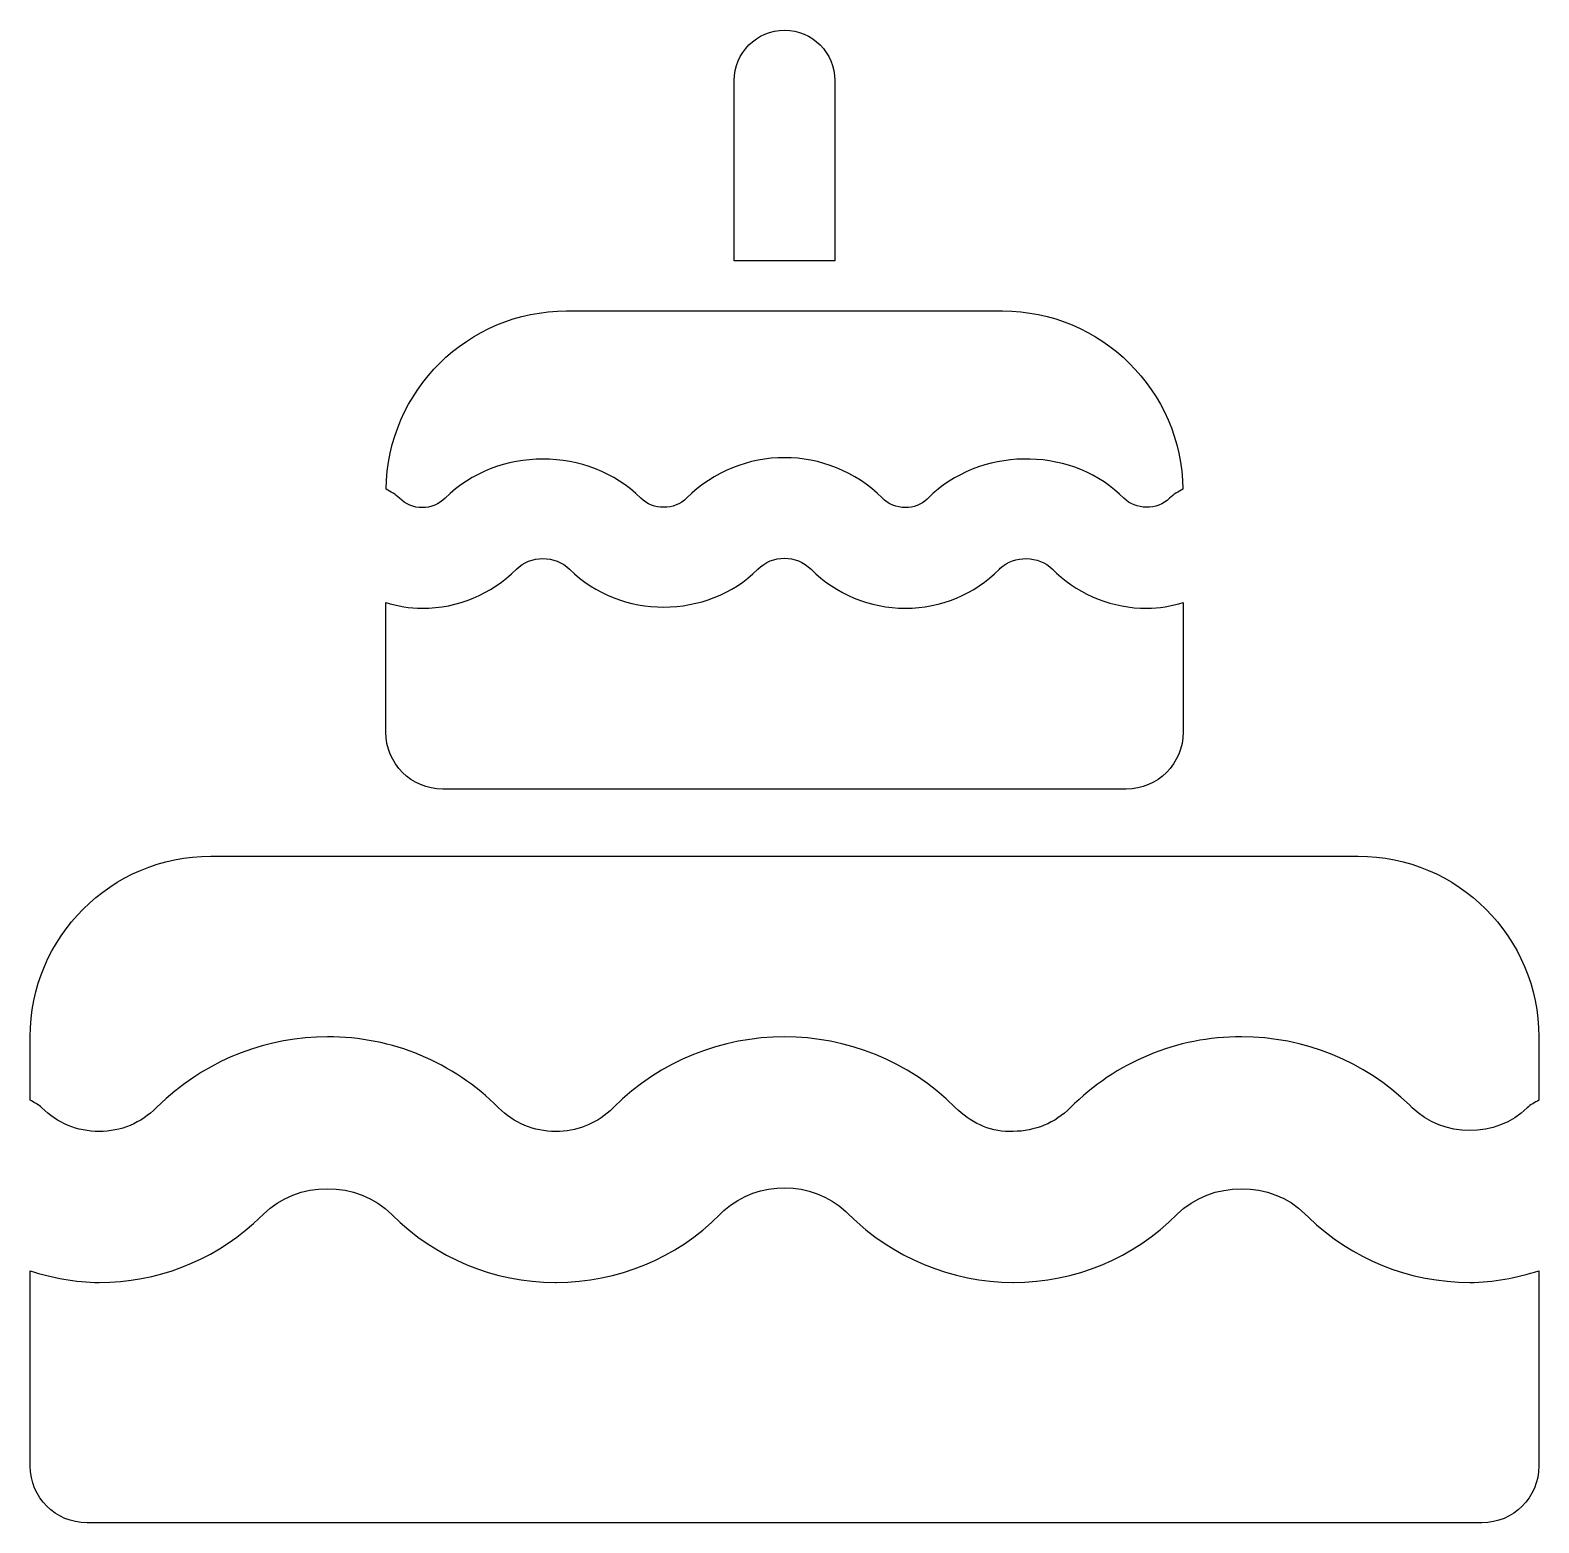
# Model space of a CAD drawing. Header units: centimetres. Extents: x -6.5 to 6.6, y -6.5 to 6.4.
import ezdxf

# ---------------------------------------------------------------- set-up
doc = ezdxf.new("R2010")
doc.units = ezdxf.units.CM
doc.header["$MEASUREMENT"] = 0
doc.layers.add('Layer 1', color=7, linetype='Continuous')

msp = doc.modelspace()

# ---------------------------------------------------------------- linework, layer by layer
at = {"layer": 'Layer 1'}
for points, knots in [([(0.49048, 5.99646), (0.49048, 6.2372), (0.29564, 6.43204), (0.0549, 6.43204), (0.0549, 6.43204), (-0.18587, 6.43204), (-0.38068, 6.2372), (-0.38068, 5.99646), (-0.38068, 5.99646), (-0.38068, 5.99646), (-0.38068, 4.43664), (-0.38068, 4.43664), (-0.38068, 4.43664), (-0.38068, 4.43664), (0.49048, 4.43664), (0.49048, 4.43664), (0.49048, 4.43664), (0.49048, 4.43664), (0.49048, 5.99646), (0.49048, 5.99646)], [0, 0, 0, 0, 0.16666667, 0.16666667, 0.16666667, 0.16666667, 0.33333333, 0.33333333, 0.33333333, 0.33333333, 0.5, 0.5, 0.5, 0.5, 0.66666667, 0.66666667, 0.66666667, 0.66666667, 1, 1, 1, 1]), ([(-3.08351, 2.29873), (-3.08306, 2.29873), (-3.08306, 2.29873), (-3.08306, 2.29873), (-3.08306, 2.29873), (-3.00818, 2.29873), (-2.93757, 2.32805), (-2.88438, 2.38123), (-2.88438, 2.38123), (-2.4352, 2.83084), (-1.64108, 2.83129), (-1.19102, 2.38123), (-1.19102, 2.38123), (-1.08339, 2.27489), (-0.90003, 2.27447), (-0.79158, 2.3821), (-0.79158, 2.3821), (-0.32533, 2.847), (0.43349, 2.84742), (0.90056, 2.38295), (0.90056, 2.38295), (0.95377, 2.32892), (1.02648, 2.29913), (1.10093, 2.29913), (1.10093, 2.29913), (1.10133, 2.29913), (1.10175, 2.29913), (1.10217, 2.29913), (1.10217, 2.29913), (1.17279, 2.29913), (1.23832, 2.32466), (1.28936, 2.37144), (1.28936, 2.37144), (1.28936, 2.37144), (1.30087, 2.38295), (1.30087, 2.38295), (1.30087, 2.38295), (1.74021, 2.82023), (2.50509, 2.83256), (2.95682, 2.41526), (2.95682, 2.41526), (2.95682, 2.41526), (2.99254, 2.38123), (2.99254, 2.38123), (2.99254, 2.38123), (3.09552, 2.27831), (3.28305, 2.2719), (3.39026, 2.38041), (3.39026, 2.38041), (3.42426, 2.41446), (3.46471, 2.43674), (3.50549, 2.45725), (3.50549, 2.45725), (3.49372, 3.31138), (2.79926, 4.00107), (1.94231, 4.00107), (1.94231, 4.00107), (1.94231, 4.00107), (-1.8333, 4.00106), (-1.8333, 4.00106), (-1.8333, 4.00106), (-2.69015, 4.00106), (-3.38437, 3.31166), (-3.39646, 2.45767), (-3.39646, 2.45767), (-3.35571, 2.43727), (-3.31526, 2.41523), (-3.28126, 2.38123), (-3.28126, 2.38123), (-3.22855, 2.32804), (-3.15791, 2.29873), (-3.08351, 2.29873)], [0, 0, 0, 0, 0.05263158, 0.05263158, 0.05263158, 0.05263158, 0.10526316, 0.10526316, 0.10526316, 0.10526316, 0.15789474, 0.15789474, 0.15789474, 0.15789474, 0.21052632, 0.21052632, 0.21052632, 0.21052632, 0.26315789, 0.26315789, 0.26315789, 0.26315789, 0.31578947, 0.31578947, 0.31578947, 0.31578947, 0.36842105, 0.36842105, 0.36842105, 0.36842105, 0.42105263, 0.42105263, 0.42105263, 0.42105263, 0.47368421, 0.47368421, 0.47368421, 0.47368421, 0.52631579, 0.52631579, 0.52631579, 0.52631579, 0.57894737, 0.57894737, 0.57894737, 0.57894737, 0.63157895, 0.63157895, 0.63157895, 0.63157895, 0.68421053, 0.68421053, 0.68421053, 0.68421053, 0.73684211, 0.73684211, 0.73684211, 0.73684211, 0.78947368, 0.78947368, 0.78947368, 0.78947368, 0.84210526, 0.84210526, 0.84210526, 0.84210526, 0.89473684, 0.89473684, 0.89473684, 0.89473684, 1, 1, 1, 1]), ([(-2.90571, -0.13782), (-2.90571, -0.13782), (3.01464, -0.13782), (3.01464, -0.13782), (3.01464, -0.13782), (3.2869, -0.13782), (3.50769, 0.08292), (3.50769, 0.35515), (3.50769, 0.35515), (3.50769, 0.35515), (3.50769, 1.47725), (3.50769, 1.47725), (3.50769, 1.47725), (3.40519, 1.44772), (3.30002, 1.42711), (3.19247, 1.42711), (3.19247, 1.42711), (2.89854, 1.42838), (2.62377, 1.53644), (2.41108, 1.7321), (2.41108, 1.7321), (2.41108, 1.7321), (2.37494, 1.76655), (2.37494, 1.76655), (2.37494, 1.76655), (2.25667, 1.88482), (2.04657, 1.88821), (1.92359, 1.77335), (1.92359, 1.77335), (1.92359, 1.77335), (1.91594, 1.76568), (1.91594, 1.76568), (1.91594, 1.76568), (1.69853, 1.5479), (1.41059, 1.42791), (1.10433, 1.42791), (1.10433, 1.42791), (1.10264, 1.42791), (1.10094, 1.42791), (1.0988, 1.42791), (1.0988, 1.42791), (0.79678, 1.42791), (0.49944, 1.55086), (0.28505, 1.76523), (0.28505, 1.76523), (0.15747, 1.89242), (-0.05012, 1.89242), (-0.17689, 1.76523), (-0.17689, 1.76523), (-0.61247, 1.3301), (-1.36836, 1.32838), (-1.80649, 1.76483), (-1.80649, 1.76483), (-1.93071, 1.889), (-2.14682, 1.88731), (-2.26761, 1.7661), (-2.26761, 1.7661), (-2.48626, 1.54742), (-2.77511, 1.42751), (-3.08263, 1.42751), (-3.08263, 1.42751), (-3.08308, 1.42751), (-3.08308, 1.42751), (-3.0835, 1.42751), (-3.0835, 1.42751), (-3.19219, 1.42751), (-3.29689, 1.44754), (-3.3987, 1.47656), (-3.3987, 1.47656), (-3.3987, 1.47656), (-3.3987, 0.3551), (-3.3987, 0.3551), (-3.3987, 0.3551), (-3.39871, 0.08292), (-3.17794, -0.13782), (-2.90571, -0.13782)], [0, 0, 0, 0, 0.05, 0.05, 0.05, 0.05, 0.1, 0.1, 0.1, 0.1, 0.15, 0.15, 0.15, 0.15, 0.2, 0.2, 0.2, 0.2, 0.25, 0.25, 0.25, 0.25, 0.3, 0.3, 0.3, 0.3, 0.35, 0.35, 0.35, 0.35, 0.4, 0.4, 0.4, 0.4, 0.45, 0.45, 0.45, 0.45, 0.5, 0.5, 0.5, 0.5, 0.55, 0.55, 0.55, 0.55, 0.6, 0.6, 0.6, 0.6, 0.65, 0.65, 0.65, 0.65, 0.7, 0.7, 0.7, 0.7, 0.75, 0.75, 0.75, 0.75, 0.8, 0.8, 0.8, 0.8, 0.85, 0.85, 0.85, 0.85, 0.9, 0.9, 0.9, 0.9, 1, 1, 1, 1]), ([(5.02282, -0.71845), (5.02282, -0.71845), (-4.91387, -0.71845), (-4.91387, -0.71845), (-4.91387, -0.71845), (-5.77824, -0.71845), (-6.47925, -1.41946), (-6.47925, -2.28383), (-6.47925, -2.28383), (-6.47925, -2.28383), (-6.47925, -2.82967), (-6.47925, -2.82967), (-6.47925, -2.82967), (-6.44583, -2.85245), (-6.4085, -2.86669), (-6.37884, -2.89637), (-6.37884, -2.89637), (-6.2457, -3.02909), (-6.06959, -3.10227), (-5.88246, -3.10227), (-5.88246, -3.10227), (-5.88246, -3.10227), (-5.88246, -3.10227), (-5.88201, -3.10227), (-5.88201, -3.10227), (-5.69484, -3.10227), (-5.51874, -3.02909), (-5.38602, -2.89592), (-5.38602, -2.89592), (-5.38602, -2.89592), (-5.30008, -2.81557), (-5.30008, -2.81557), (-5.30008, -2.81557), (-4.92027, -2.47524), (-4.41746, -2.28212), (-3.90361, -2.28212), (-3.90361, -2.28212), (-3.34298, -2.28212), (-2.81681, -2.50035), (-2.42202, -2.8968), (-2.42202, -2.8968), (-2.29018, -3.02909), (-2.11449, -3.10228), (-1.92947, -3.10228), (-1.92947, -3.10228), (-1.92733, -3.10183), (-1.9269, -3.10183), (-1.92608, -3.10228), (-1.92608, -3.10228), (-1.75079, -3.10228), (-1.58662, -3.03928), (-1.45597, -2.92361), (-1.45597, -2.92361), (-1.45597, -2.92361), (-1.42668, -2.89382), (-1.42668, -2.89382), (-1.42668, -2.89382), (-0.61078, -2.07967), (0.71809, -2.07925), (1.5339, -2.89342), (1.5339, -2.89342), (1.5339, -2.89342), (1.56158, -2.92065), (1.56158, -2.92065), (1.56158, -2.92065), (1.69001, -3.03635), (1.85167, -3.11247), (2.03542, -3.10141), (2.03542, -3.10141), (2.22301, -3.10141), (2.39827, -3.02868), (2.52969, -2.89683), (2.52969, -2.89683), (2.92704, -2.49953), (3.45235, -2.28215), (4.01215, -2.28215), (4.01215, -2.28215), (4.55362, -2.28215), (5.08197, -2.49697), (5.46733, -2.87214), (5.46733, -2.87214), (5.46733, -2.87214), (5.49199, -2.89595), (5.49199, -2.89595), (5.49199, -2.89595), (5.75319, -3.15712), (6.22454, -3.16183), (6.48653, -2.89809), (6.48653, -2.89809), (6.51648, -2.8679), (6.55434, -2.85314), (6.58818, -2.83004), (6.58818, -2.83004), (6.58818, -2.83004), (6.58818, -2.28386), (6.58818, -2.28386), (6.58818, -2.28386), (6.58818, -1.41946), (5.88716, -0.71845), (5.02282, -0.71845)], [0, 0, 0, 0, 0.03846154, 0.03846154, 0.03846154, 0.03846154, 0.07692308, 0.07692308, 0.07692308, 0.07692308, 0.11538462, 0.11538462, 0.11538462, 0.11538462, 0.15384615, 0.15384615, 0.15384615, 0.15384615, 0.19230769, 0.19230769, 0.19230769, 0.19230769, 0.23076923, 0.23076923, 0.23076923, 0.23076923, 0.26923077, 0.26923077, 0.26923077, 0.26923077, 0.30769231, 0.30769231, 0.30769231, 0.30769231, 0.34615385, 0.34615385, 0.34615385, 0.34615385, 0.38461538, 0.38461538, 0.38461538, 0.38461538, 0.42307692, 0.42307692, 0.42307692, 0.42307692, 0.46153846, 0.46153846, 0.46153846, 0.46153846, 0.5, 0.5, 0.5, 0.5, 0.53846154, 0.53846154, 0.53846154, 0.53846154, 0.57692308, 0.57692308, 0.57692308, 0.57692308, 0.61538462, 0.61538462, 0.61538462, 0.61538462, 0.65384615, 0.65384615, 0.65384615, 0.65384615, 0.69230769, 0.69230769, 0.69230769, 0.69230769, 0.73076923, 0.73076923, 0.73076923, 0.73076923, 0.76923077, 0.76923077, 0.76923077, 0.76923077, 0.80769231, 0.80769231, 0.80769231, 0.80769231, 0.84615385, 0.84615385, 0.84615385, 0.84615385, 0.88461538, 0.88461538, 0.88461538, 0.88461538, 0.92307692, 0.92307692, 0.92307692, 0.92307692, 1, 1, 1, 1]), ([(4.59192, -3.84323), (4.59192, -3.84323), (4.56427, -3.81688), (4.56427, -3.81688), (4.56427, -3.81688), (4.27415, -3.5242), (3.75012, -3.52465), (3.45617, -3.81815), (3.45617, -3.81815), (3.07673, -4.19886), (2.57312, -4.40814), (2.03713, -4.40814), (2.03713, -4.40814), (2.03544, -4.40814), (2.03374, -4.40814), (2.03205, -4.40814), (2.03205, -4.40814), (1.50373, -4.40814), (0.98517, -4.19375), (0.61129, -3.81984), (0.61129, -3.81984), (0.61129, -3.81984), (0.58494, -3.79349), (0.58494, -3.79349), (0.58494, -3.79349), (0.28673, -3.52293), (-0.1701, -3.52036), (-0.47001, -3.78709), (-0.47001, -3.78709), (-0.47001, -3.78709), (-0.50488, -3.82196), (-0.50488, -3.82196), (-0.50488, -3.82196), (-0.88601, -4.20053), (-1.3892, -4.40902), (-1.9226, -4.40902), (-1.9226, -4.40902), (-1.92562, -4.40942), (-1.92816, -4.40942), (-1.93242, -4.40902), (-1.93242, -4.40902), (-2.46325, -4.40902), (-2.96646, -4.20013), (-3.3468, -3.8203), (-3.3468, -3.8203), (-3.64324, -3.52254), (-4.16772, -3.52468), (-4.45869, -3.81816), (-4.45869, -3.81816), (-4.45869, -3.81816), (-4.5459, -3.89939), (-4.5459, -3.89939), (-4.5459, -3.89939), (-4.91425, -4.22864), (-5.38431, -4.40903), (-5.88154, -4.40903), (-5.88154, -4.40903), (-5.88199, -4.40903), (-5.88241, -4.40903), (-5.88241, -4.40903), (-5.88241, -4.40903), (-6.08892, -4.40903), (-6.28751, -4.369), (-6.4792, -4.30923), (-6.4792, -4.30923), (-6.4792, -4.30923), (-6.4792, -5.99732), (-6.4792, -5.99732), (-6.4792, -5.99732), (-6.4792, -6.26915), (-6.25841, -6.48992), (-5.98615, -6.48992), (-5.98615, -6.48992), (-5.98615, -6.48992), (6.09523, -6.48991), (6.09523, -6.48991), (6.09523, -6.48991), (6.36746, -6.48991), (6.58823, -6.26917), (6.58823, -5.99731), (6.58823, -5.99731), (6.58823, -5.99731), (6.58823, -4.30752), (6.58823, -4.30752), (6.58823, -4.30752), (6.39516, -4.36806), (6.19554, -4.40901), (5.99101, -4.40901), (5.99101, -4.40901), (5.46309, -4.40769), (4.96798, -4.20693), (4.59192, -3.84323)], [0, 0, 0, 0, 0.04166667, 0.04166667, 0.04166667, 0.04166667, 0.08333333, 0.08333333, 0.08333333, 0.08333333, 0.125, 0.125, 0.125, 0.125, 0.16666667, 0.16666667, 0.16666667, 0.16666667, 0.20833333, 0.20833333, 0.20833333, 0.20833333, 0.25, 0.25, 0.25, 0.25, 0.29166667, 0.29166667, 0.29166667, 0.29166667, 0.33333333, 0.33333333, 0.33333333, 0.33333333, 0.375, 0.375, 0.375, 0.375, 0.41666667, 0.41666667, 0.41666667, 0.41666667, 0.45833333, 0.45833333, 0.45833333, 0.45833333, 0.5, 0.5, 0.5, 0.5, 0.54166667, 0.54166667, 0.54166667, 0.54166667, 0.58333333, 0.58333333, 0.58333333, 0.58333333, 0.625, 0.625, 0.625, 0.625, 0.66666667, 0.66666667, 0.66666667, 0.66666667, 0.70833333, 0.70833333, 0.70833333, 0.70833333, 0.75, 0.75, 0.75, 0.75, 0.79166667, 0.79166667, 0.79166667, 0.79166667, 0.83333333, 0.83333333, 0.83333333, 0.83333333, 0.875, 0.875, 0.875, 0.875, 0.91666667, 0.91666667, 0.91666667, 0.91666667, 1, 1, 1, 1])]:
    msp.add_open_spline(points, degree=3, knots=knots, dxfattribs=at)

doc.saveas('drawing.dxf')
